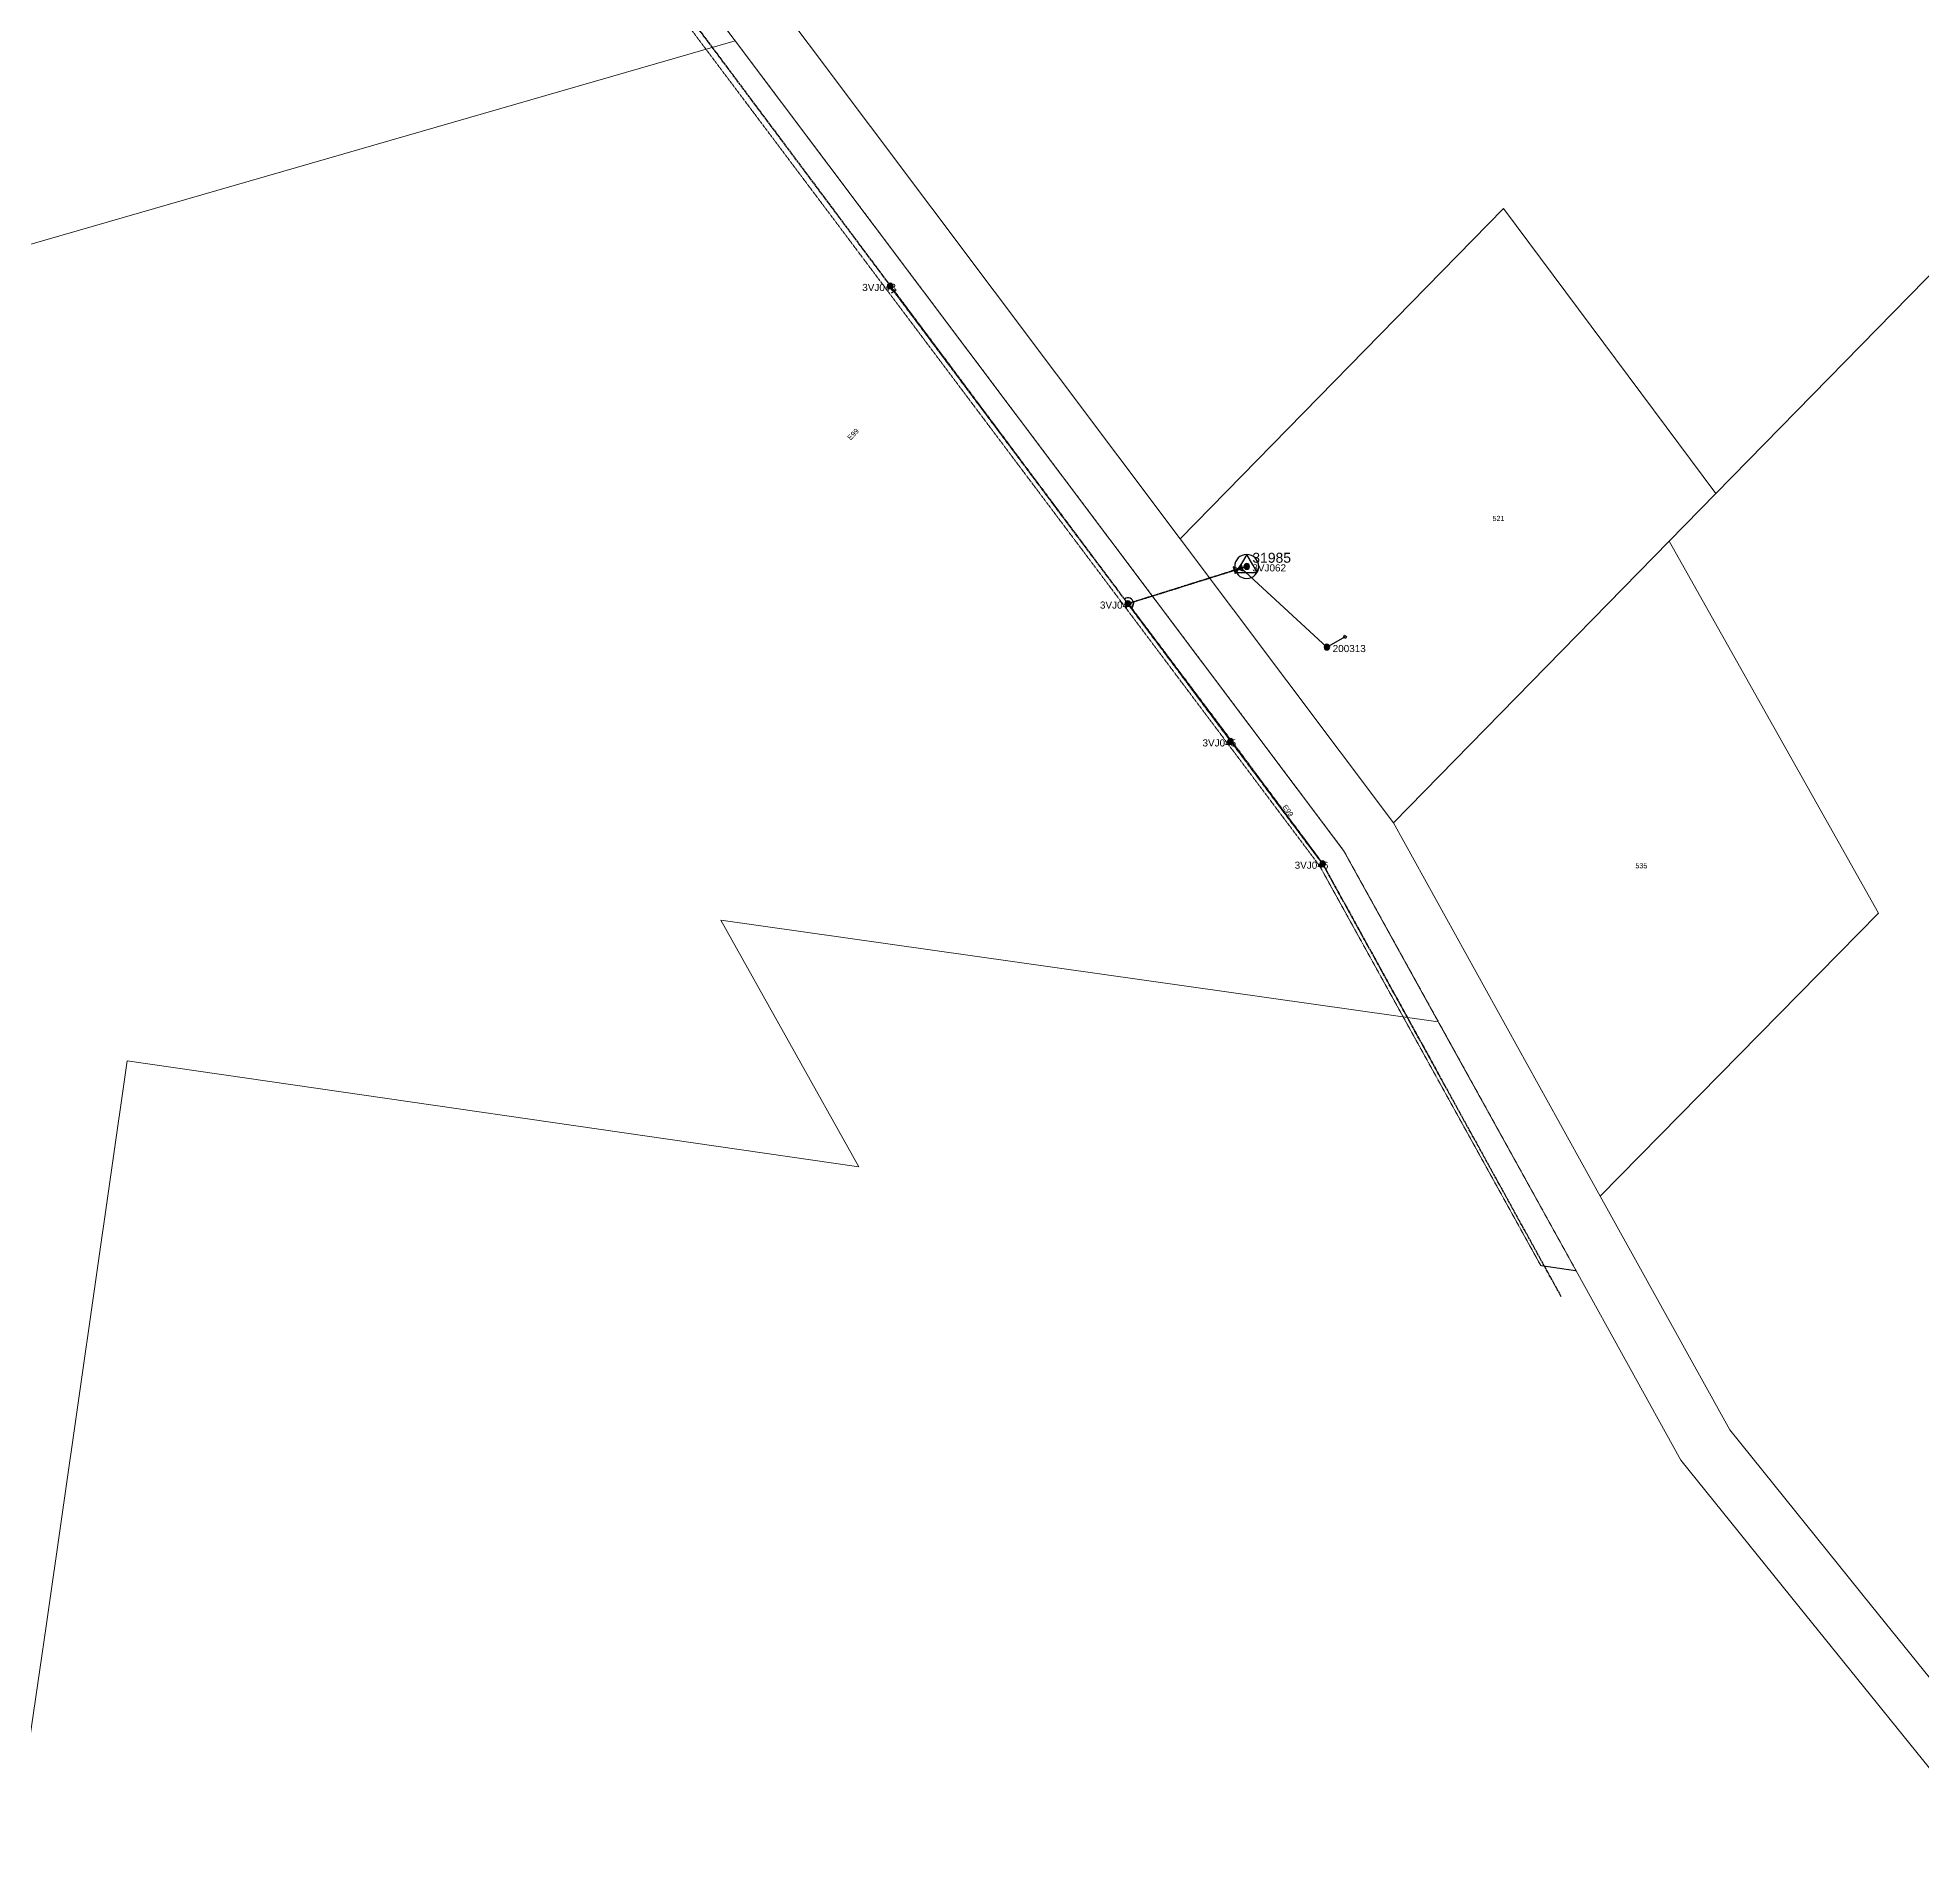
# Model space of a CAD drawing. Header units: metres. Extents: x 234668 to 239817, y 6157151 to 6160743.
# Drawn here: x 238191 to 238853, y 6157955 to 6158594 of the extents above; entities that cross this region are included whole.
import ezdxf
from ezdxf.enums import TextEntityAlignment as Align

# ---------------------------------------------------------------- set-up
doc = ezdxf.new("R2010")
doc.units = ezdxf.units.M
for name, pattern in [('Cable Exist OH', [1, 1, 0]), ('HIDDEN', [0.375, 0.25, -0.125]), ('HIDDEN2', [0.1875, 0.125, -0.0625])]:
    doc.linetypes.add(name, pattern=pattern)
doc.layers.get('0').update_dxf_attribs({"color": 6})
for name, color, linetype, lineweight in [('Cadastre Land Parcels_SP_EXT', 8, 'Continuous', 5), ('Cadastre Other Property_SP_EXT', 8, 'HIDDEN', 5), ('Cadastre Roads_SP_EXT', 8, 'Continuous', 5)]:
    doc.layers.add(name, color=color, linetype=linetype, lineweight=lineweight)
for name, color, linetype in [('Equip_LV_EXT', 7, 'Continuous'), ('Mains_HV_EXT', 7, 'Continuous'), ('Mains_LV_EXT', 7, 'Continuous'), ('Services_SP_EXT', 7, 'Continuous'), ('Sub_SP_TR_HV_LV_EXT', 7, 'Continuous'), ('SupportsOH_SP_TR_HV_LV_SL_EXT', 7, 'Continuous')]:
    doc.layers.add(name, color=color, linetype=linetype)
doc.styles.add('POLE_LABEL', font='arial.ttf')
doc.styles.get("Standard").update_dxf_attribs({"font": 'arial.ttf'})

# ---------------------------------------------------------------- blocks, each defined once
blk = doc.blocks.new('SUB_POLE_EXT')
blk.add_wipeout([(0, 4.22), (0.42, 4.2), (0.83, 4.14), (1.21, 4.05), (1.62, 3.9), (1.99, 3.72), (2.35, 3.51), (2.68, 3.26), (2.99, 2.99), (3.28, 2.66), (3.52, 2.34), (3.76, 1.92), (3.9, 1.62), (4.04, 1.23), (4.18, 0.63), (4.22, 0), (4.18, -0.61), (4.06, -1.15), (3.9, -1.62), (3.58, -2.24), (3.22, -2.73), (2.97, -3.01), (2.68, -3.26), (2.36, -3.5), (2, -3.72), (1.64, -3.89), (1.25, -4.03), (0.82, -4.14), (0.42, -4.2), (0, -4.22), (-0.41, -4.2), (-0.8, -4.15), (-1.21, -4.05), (-1.62, -3.9), (-1.99, -3.73), (-2.35, -3.51), (-2.68, -3.26), (-2.96, -3.02), (-3.23, -2.72), (-3.51, -2.35), (-3.71, -2.01), (-3.91, -1.6), (-4.05, -1.21), (-4.16, -0.76), (-4.22, -0.14), (-4.21, 0.39), (-4.14, 0.83), (-4.03, 1.27), (-3.9, 1.63), (-3.71, 2.02), (-3.5, 2.37), (-3.28, 2.67), (-2.99, 2.99), (-2.68, 3.27), (-2.33, 3.52), (-1.98, 3.73), (-1.63, 3.9), (-1.2, 4.05), (-0.78, 4.15), (-0.4, 4.21)])
blk.add_line((2.16, 0.48), (2.16, 0.48, 0))
blk.add_lwpolyline([(-4.22, 0, 1), (4.22, 0, 1)], format="xyb", close=True)
blk.add_lwpolyline([(2.14, 0.52), (0, 4.22), (-3.66, -2.11), (3.66, -2.11)], close=True)
for tag, height, flags, p in [('STREET_CODE', 0.2, 9, (1.5, 0)), ('ASSET_NUM', 3.5, 8, (2, 2)), ('CONSTRUCTED_VOLTAGE', 0.2, 9, (1.5, -0.2)), ('OPERATING_VOLTAGE', 0.2, 9, (1.5, -0.6)), ('OPERATED_BY', 0.2, 9, (1.5, -0.8)), ('ORIENTATION', 0.2, 9, (1.5, -1.2)), ('OWNED_BY', 0.2, 9, (1.5, -1.4)), ('SECONDARY_VOLTAGE', 0.2, 9, (1.5, -1.6)), ('STATE', 0.2, 9, (1.5, -1.8)), ('SUBSTATION_TYPE', 0.2, 9, (1.5, -2)), ('STREETNAME', 0.2, 9, (1.5, -2.8)), ('SUBURB', 0.2, 9, (1.5, -3)), ('Z', 0.2, 1, (1.5, -3.4)), ('NO_PHASES', 0.2, 9, (1.5, -0.4)), ('MAINTAINED_BY', 0.2, 9, (1.5, -1)), ('USAGE', 0.2, 9, (1.5, -2.2)), ('LEGEND', 0.2, 9, (1.5, -2.4)), ('LOCATION', 0.2, 9, (1.5, -2.6)), ('NOTES', 0.2, 9, (1.5, -3.2))]:
    blk.add_attdef(tag, text='', height=height, dxfattribs=dict(flags=flags)).set_placement(p, align=Align.MIDDLE_LEFT)
blk = doc.blocks.new('LV_OH_LINKS_DISTFUSE_EXT')
for p, q in [((0, 0), (0.96, 0)), ((3.84, 0), (4.8, 0))]:
    blk.add_line(p, q)
blk.add_lwpolyline([(3.84, -1.2), (3.84, 1.2), (0.96, -1.2), (0.96, 1.2)], close=True)
at = {"flags": 9}
for tag, p in [('ACTUAL_STATUS', (0, 0)), ('CONSTRUCTED_VOLTAGE', (0, -0.2)), ('OPERATING_VOLTAGE', (0, -0.6)), ('ORIENTATION', (0, -0.8)), ('OWNED_BY', (0, -1)), ('STATE', (0, -1.2)), ('SWITCH_TYPE', (0, -1.4)), ('NO_PHASES', (0, -0.4)), ('USAGE', (0, -1.6)), ('NOTES', (0, -1.8))]:
    blk.add_attdef(tag, text='', height=0.2, dxfattribs=at).set_placement(p, align=Align.MIDDLE_LEFT)
at = {"flags": 1}
blk.add_attdef('Z', (0, 0), '', height=0.2, dxfattribs=at)
blk = doc.blocks.new('CCP_EXT')
blk.add_wipeout([(0, 0.57), (0.57, 0), (0, -0.57), (-0.57, 0)])
blk.add_lwpolyline([(-0.57, 0), (0, 0.57), (0.57, 0), (0, -0.57), (-0.57, 0)])
at = {"flags": 1}
blk.add_attdef('Z', (0, 0), '', height=0.2, dxfattribs=at)
at = {"flags": 9}
for tag, p in [('CCP_TYPE', (0, 0)), ('CONSTRUCTED_VOLTAGE', (0, -0.2)), ('OPERATING_VOLTAGE', (0, -0.6)), ('ORIENTATION', (0, -0.8)), ('OWNED_BY', (0, -1)), ('STATE', (0, -1.8)), ('NO_PHASES', (0, -0.4)), ('USAGE', (0, -1.2)), ('LEGEND', (0, -1.4)), ('LIFE_SUPPORT', (0, -1.6)), ('NOTES', (0, -2))]:
    blk.add_attdef(tag, text='', height=0.2, dxfattribs=at).set_placement(p, align=Align.MIDDLE_LEFT)
blk = doc.blocks.new('POLE_EXT')
blk.add_hatch(color=256).paths.add_polyline_path([(-1, 0, 1), (1, 0, 1)])
blk.add_lwpolyline([(-1, 0, 1), (1, 0, 1)], format="xyb", close=True)
for tag, height, flags, p in [('pNumber', 2.5, 8, (-17.84, 2.07)), ('OWNED_BY', 0.2, 9, (1.35, -0.4)), ('SPECIAL_USE', 0.2, 9, (1.35, -0.8)), ('STATE', 0.2, 9, (1.35, -1)), ('cLV', 0.2, 9, (1.35, -1.4)), ('hDepth', 0.2, 9, (1.35, -1.6)), ('hDia', 0.2, 9, (1.35, -1.8)), ('cHV', 0.2, 9, (1.35, -2)), ('cLinedev', 0.2, 9, (1.35, -3.4)), ('pExisting', 0.2, 9, (1.35, -3.8)), ('pFooting', 0.2, 9, (1.35, -4.4)), ('pNew', 0.2, 9, (1.35, -4.6)), ('pRelocate', 0.2, 9, (1.35, -5)), ('pRemove', 0.2, 9, (1.35, -5.2)), ('pReplace', 0.2, 9, (1.35, -5.4)), ('pStay', 0.2, 9, (1.35, -5.6)), ('pType', 0.2, 9, (1.35, -5.8)), ('cspan', 0.2, 9, (1.35, -6)), ('STREETNAME', 0.2, 9, (1.35, -6.2)), ('SUBURB', 0.2, 9, (1.35, -6.4)), ('PARENT', 0.2, 9, (1.35, -0.6)), ('USAGE', 0.2, 9, (1.35, -1.2)), ('LBRACKET', 0.2, 9, (1.35, -2.2)), ('LExisting', 0.2, 9, (1.35, -2.4)), ('LANTNUMBER', 0.2, 9, (1.35, -2.6)), ('LOther', 0.2, 9, (1.35, -2.8)), ('LRemove', 0.2, 9, (1.35, -3)), ('LEGEND', 0.2, 9, (1.35, -3.2)), ('LOCATION', 0.2, 9, (1.35, -3.6)), ('PFNUMBER', 0.2, 9, (1.35, -4)), ('NEWPFNUMBER', 0.2, 9, (1.35, -4.2)), ('NOTES', 0.2, 9, (1.35, -6.6)), ('OPERATED_BY', 0.2, 9, (1.36, -7.01)), ('MAINTAINED_BY', 0.2, 9, (1.36, -6.81))]:
    blk.add_attdef(tag, text='', height=height, dxfattribs=dict(flags=flags)).set_placement(p, align=Align.MIDDLE_LEFT)
at = {"style": 'POLE_LABEL'}
for tag, height, flags, p in [('STRUCTURE_PLANT_NUMBER', 0.2, 9, (1.35, 0.03)), ('ASSET_NUM', 2.5, 8, (2, 2)), ('STREET_CODE', 0.2, 9, (1.35, -0.2))]:
    blk.add_attdef(tag, text='', height=height, dxfattribs=dict(at, flags=flags)).set_placement(p, align=Align.MIDDLE_LEFT)
at = {"flags": 1}
blk.add_attdef('Z', (1.35, -7.33), '', height=0.2, dxfattribs=at)
blk = doc.blocks.new('End Shackle_EXT')
blk.add_wipeout([(0, 0.25), (1.81, 0.25), (1.82, -0.25), (0, -0.25)])
blk.add_line((1.81, -1), (1.81, 1))
at = {"flags": 1}
blk.add_attdef('Z', (0, 0), '', height=0.2, dxfattribs=at)
at = {"flags": 9}
for tag, p in [('CONNECTOR_TYPE', (0, 0)), ('CONSTRUCTED_VOLTAGE', (0, -0.2)), ('OPERATING_VOLTAGE', (0, -0.6)), ('ORIENTATION', (0, -0.8)), ('OWNED_BY', (0, -1)), ('STATE', (0, -1.2)), ('NO_PHASES', (0, -0.4)), ('USAGE', (0, -1.4)), ('NOTES', (0, -1.6))]:
    blk.add_attdef(tag, text='', height=0.2, dxfattribs=at).set_placement(p, align=Align.MIDDLE_LEFT)
blk = doc.blocks.new('CONNECTOR_NODE_EXT')
h = blk.add_hatch(color=256)
edge = h.paths.add_edge_path()
edge.add_arc((0, 0), 0.5, 0, 360)
blk.add_circle((0, 0), 0.5)
at = {"flags": 1}
blk.add_attdef('Z', (0, 0), '', height=0.2, dxfattribs=at)
at = {"flags": 9}
for tag, p in [('CONNECTOR_TYPE', (0, 0)), ('CONSTRUCTED_VOLTAGE', (0, -0.2)), ('OPERATING_VOLTAGE', (0, -0.6)), ('ORIENTATION', (0, -0.8)), ('SUBTYPE', (0, -1)), ('NO_PHASES', (0, -0.4)), ('USAGE', (0, -1.2)), ('NOTES', (0, -1.4))]:
    blk.add_attdef(tag, text='', height=0.2, dxfattribs=at).set_placement(p, align=Align.MIDDLE_LEFT)

msp = doc.modelspace()

# ---------------------------------------------------------------- linework, layer by layer
at = {"layer": 'Cadastre Land Parcels_SP_EXT', "linetype": 'Continuous'}
for points in [[(239154.22, 6159005.17), (238255.21, 6159128.26), (238221.83, 6158911.8), (238592.51, 6158418.26), (238706.21, 6158534.44), (238780.89, 6158434.14), (238973.75, 6158631.11), (239001.67, 6158831.76), (239031.11, 6158865.23), (239154.22, 6159005.17)], [(237728.98, 6158912.8), (237637.39, 6158927.72), (237353.01, 6158974.11), (237326.6, 6158588.43), (237395.07, 6158379.26), (237586.33, 6158348.1), (238435.92, 6158593.39), (238330.14, 6158734.15), (238043.55, 6158780.83), (238055.73, 6158859.61), (238035.1, 6158862.97), (237897.89, 6158885.27), (237728.98, 6158912.8)], [(238920.12, 6157998.19), (239155.41, 6158132.1), (239371.94, 6158255.25), (239031.11, 6158865.23), (239001.67, 6158831.76), (238973.75, 6158631.11), (238780.89, 6158434.14), (238764.47, 6158417.37), (238838.07, 6158286.59), (238740.23, 6158187.08), (238785.76, 6158104.86), (238835.67, 6158042.99), (238872.26, 6157997.73), (238886.99, 6157979.38), (238920.12, 6157998.19)], [(238740.23, 6158187.08), (238838.07, 6158286.59), (238764.47, 6158417.37), (238667.54, 6158318.36), (238740.23, 6158187.08)]]:
    msp.add_lwpolyline(points, close=True, dxfattribs=at)
at = {"layer": 'Mains_LV_EXT', "linetype": 'Continuous'}
msp.add_lwpolyline([(238575.29, 6158393.84, 1.014964), (238572.88, 6158397.04)], format="xyb", dxfattribs=at)

# ---------------------------------------------------------------- block references
at = {"layer": 'Sub_SP_TR_HV_LV_EXT'}
ref = msp.add_blockref('SUB_POLE_EXT', (238615.85, 6158408.52), dxfattribs=at)
ref.add_attrib('ASSET_NUM', '31985', dxfattribs={"layer": '0', "height": 3.5}).set_placement((238617.85, 6158408.77), align=Align.BOTTOM_LEFT)
at = {"layer": 'SupportsOH_SP_TR_HV_LV_SL_EXT'}
ref = msp.add_blockref('POLE_EXT', (238574.08, 6158395.44), dxfattribs=at)
ref.add_attrib('ASSET_NUM', '3VJ044', dxfattribs={"layer": '0', "height": 2.5, "style": 'POLE_LABEL'}).set_placement((238576.08, 6158396.19), align=Align.TOP_RIGHT)
ref = msp.add_blockref('POLE_EXT', (238610.15, 6158346.96), dxfattribs=at)
ref.add_attrib('ASSET_NUM', '3VJ045', dxfattribs={"layer": '0', "height": 2.5, "style": 'POLE_LABEL'}).set_placement((238612.15, 6158347.71), align=Align.TOP_RIGHT)
ref = msp.add_blockref('POLE_EXT', (238642.57, 6158303.95), dxfattribs=at)
ref.add_attrib('ASSET_NUM', '3VJ046', dxfattribs={"layer": '0', "height": 2.5, "style": 'POLE_LABEL'}).set_placement((238644.57, 6158304.7), align=Align.TOP_RIGHT)

# ---------------------------------------------------------------- texts
at = {"layer": 'Cadastre Land Parcels_SP_EXT'}
for s, p in [('521', (238702.33, 6158424.51)), ('535', (238752.58, 6158302.35))]:
    msp.add_text(s, height=1.8, dxfattribs=at).set_placement(p)
at = {"layer": 'Mains_LV_EXT'}
for rotation, p in [(45.87676, (238476.5, 6158452.78)), (305.48076, (238628.35, 6158323.94))]:
    msp.add_text('E99', height=1.8, rotation=rotation, dxfattribs=at).set_placement(p)

# ---------------------------------------------------------------- next in the draw order: linework, layer by layer
at = {"layer": 'Cadastre Land Parcels_SP_EXT', "linetype": 'Continuous'}
for points in [[(238435.92, 6158593.39), (237586.33, 6158348.1), (237395.07, 6158379.26), (237470.53, 6158148.7), (237518.25, 6158145.22), (237540.58, 6158143.64), (237552.89, 6158139.66), (237572.33, 6158133.44), (237710.62, 6158088.86), (237902.03, 6158049.79), (237981.83, 6158033.4), (237999.08, 6158029.9), (238149.72, 6157989.54), (238185.48, 6157980.01), (238186.84, 6157990.04), (238193.53, 6158035.75), (238222.08, 6158234.64), (238479.39, 6158197.37), (238430.9, 6158284.12), (238683.26, 6158248.39), (238649.93, 6158308.61), (238435.92, 6158593.39)], [(238780.89, 6158434.14), (238706.21, 6158534.44), (238592.51, 6158418.26), (238667.54, 6158318.36), (238764.47, 6158417.37), (238780.89, 6158434.14)]]:
    msp.add_lwpolyline(points, close=True, dxfattribs=at)
at = {"layer": 'Mains_HV_EXT', "linetype": 'Cable Exist OH'}
msp.add_lwpolyline([(238615.85, 6158408.52), (238574.08, 6158395.44)], dxfattribs=at)
at = {"layer": 'Mains_LV_EXT', "linetype": 'Cable Exist OH'}
for points in [[(238574.08, 6158395.44), (238613.94, 6158407.92)], [(238613.94, 6158407.92), (238615.85, 6158408.52)]]:
    msp.add_lwpolyline(points, dxfattribs=at)

# ---------------------------------------------------------------- next in the draw order: block references
at = {"layer": 'Equip_LV_EXT', "rotation": 196.3338103168278}
msp.add_blockref('LV_OH_LINKS_DISTFUSE_EXT', (238615.11, 6158408.29), dxfattribs=at)
at = {"layer": 'Equip_LV_EXT'}
msp.add_blockref('CONNECTOR_NODE_EXT', (238613.95, 6158407.91), dxfattribs=at)
at = {"layer": 'SupportsOH_SP_TR_HV_LV_SL_EXT'}
ref = msp.add_blockref('POLE_EXT', (238615.85, 6158408.52), dxfattribs=at)
ref.add_attrib('ASSET_NUM', '3VJ062', dxfattribs={"layer": '0', "height": 2.5, "style": 'POLE_LABEL'}).set_placement((238617.85, 6158409.27), align=Align.TOP_LEFT)

# ---------------------------------------------------------------- next in the draw order: block references
at = {"layer": 'Services_SP_EXT', "rotation": 15.26114017916285}
msp.add_blockref('CCP_EXT', (238650.4, 6158383.75), dxfattribs=at)

# ---------------------------------------------------------------- next in the draw order: linework, layer by layer
at = {"layer": 'Cadastre Other Property_SP_EXT', "linetype": 'HIDDEN2'}
msp.add_lwpolyline([(238550.68, 6158440.71), (238435.92, 6158593.41), (238414.87, 6158620.65), (238386.94, 6158658.59), (238368.09, 6158682.8), (238330.14, 6158734.16), (238261.01, 6158826.15), (238246.75, 6158828.47), (238315.88, 6158736.48), (238386.61, 6158642.37), (238425.64, 6158590.44), (238542.46, 6158435.01), (238641.52, 6158303.17), (238719.3, 6158162.62), (238731.73, 6158160.81), (238649.94, 6158308.62), (238550.68, 6158440.71)], close=True, dxfattribs=at)
at = {"layer": 'Cadastre Roads_SP_EXT', "linetype": 'Continuous'}
for points in [[(238274.12, 6159383.05), (238200.7, 6158906.54), (238200.69, 6158906.45), (238261.01, 6158826.14), (238330.14, 6158734.15), (238435.92, 6158593.39), (238649.93, 6158308.61), (238683.26, 6158248.39), (238731.73, 6158160.8), (238768.61, 6158094.15), (238810.09, 6158042.71), (238846.68, 6157997.45), (238880.71, 6157955.22)], [(238872.26, 6157997.73), (238835.67, 6158042.99), (238785.76, 6158104.86), (238740.23, 6158187.08), (238667.54, 6158318.36), (238592.51, 6158418.26), (238221.83, 6158911.8), (238255.21, 6159128.26), (238295.1, 6159386.98)]]:
    msp.add_lwpolyline(points, dxfattribs=at)
at = {"layer": 'Mains_HV_EXT', "linetype": 'Cable Exist OH'}
msp.add_lwpolyline([(238726.5, 6158151.68), (238642.57, 6158303.95), (238574.08, 6158395.44)], dxfattribs=at)
at = {"layer": 'Mains_LV_EXT', "linetype": 'Cable Exist OH'}
msp.add_lwpolyline([(238574.08, 6158395.44), (238610.83, 6158346.62), (238642.57, 6158303.95), (238683.95, 6158228.9)], dxfattribs=at)
at = {"layer": 'Services_SP_EXT'}
msp.add_lwpolyline([(238613.94, 6158407.92), (238644.09, 6158380.15), (238650.4, 6158383.75)], dxfattribs=at)

# ---------------------------------------------------------------- next in the draw order: block references
at = {"layer": 'SupportsOH_SP_TR_HV_LV_SL_EXT'}
ref = msp.add_blockref('POLE_EXT', (238644.09, 6158380.15), dxfattribs=at)
ref.add_attrib('ASSET_NUM', '200313', dxfattribs={"layer": '0', "height": 2.5, "style": 'POLE_LABEL'}).set_placement((238646.09, 6158380.9), align=Align.TOP_LEFT)

# ---------------------------------------------------------------- next in the draw order: block references
at = {"layer": 'Mains_LV_EXT', "rotation": 306.750655703968}
msp.add_blockref('End Shackle_EXT', (238490.69, 6158506.79), dxfattribs=at)

# ---------------------------------------------------------------- next in the draw order: linework, layer by layer
at = {"layer": 'Mains_HV_EXT', "linetype": 'Cable Exist OH'}
msp.add_lwpolyline([(238574.08, 6158395.44), (238192.34, 6158906.42), (237848.24, 6159366.25)], dxfattribs=at)
at = {"layer": 'Mains_LV_EXT', "linetype": 'Cable Exist OH'}
msp.add_lwpolyline([(238574.08, 6158395.44), (238490.69, 6158506.79)], dxfattribs=at)

# ---------------------------------------------------------------- next in the draw order: block references
at = {"layer": 'SupportsOH_SP_TR_HV_LV_SL_EXT'}
ref = msp.add_blockref('POLE_EXT', (238490.47, 6158507.15), dxfattribs=at)
ref.add_attrib('ASSET_NUM', '3VJ043', dxfattribs={"layer": '0', "height": 2.5, "style": 'POLE_LABEL'}).set_placement((238492.47, 6158507.9), align=Align.TOP_RIGHT)

doc.saveas('drawing.dxf')
